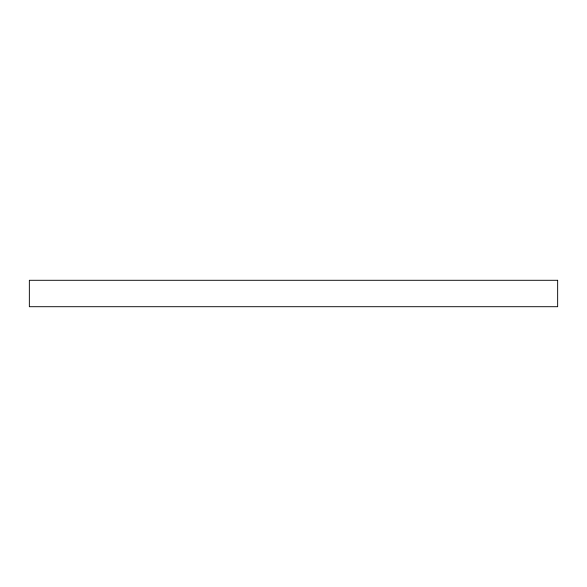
<?xml version="1.0" encoding="UTF-8"?>
<svg xmlns="http://www.w3.org/2000/svg" width="587" height="587" viewBox="0 0 587 587"><rect width="100%" height="100%" fill="white"/><g stroke="black" fill="none" stroke-linecap="round" stroke-linejoin="round"><path stroke-width="0.88" d="M557.65 280.293L29.35 280.293L29.35 306.707L557.65 306.707L557.65 280.293"/></g></svg>
